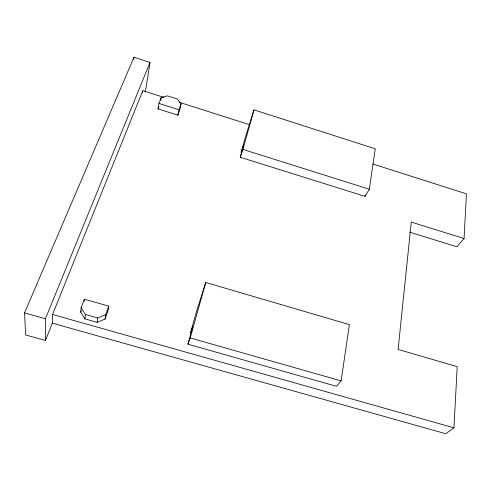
<?xml version="1.0" encoding="UTF-8"?>
<svg xmlns="http://www.w3.org/2000/svg" width="491" height="491" viewBox="0 0 491 491"><rect width="100%" height="100%" fill="white"/><g stroke="black" fill="none" stroke-linecap="round" stroke-linejoin="round"><path stroke-width="0.74" d="M45.424 340.49L45.436 318.757L150.025 62.443L133.982 57.257L24.55 312.884L25.661 334.985L45.424 340.49L52.371 323.158L52.525 314.486L142.826 90.663L164.012 97.414M52.371 323.158L445.816 433.743L453.948 427.821L457.213 366.673L398.103 349.42L411.28 222.079L464.063 238.54L466.45 193.847L372.945 164.037M80.739 312.166L81.119 307.716L84.372 299.179L108.75 306.145L108.081 310.564L105.043 319.064L97.181 322.317L84.974 318.862L80.739 312.166L81.279 310.754M84.17 301.431L84.372 299.179M84.974 318.862L85.403 314.467L81.119 307.716M97.181 322.317L97.74 317.972L105.688 314.706L108.75 306.145M133.687 59.485L133.982 57.257M105.043 319.064L105.688 314.706M341.11 380.893L349.396 324.625L205.735 282.466L196.369 311.975L190.52 332.824L192.803 326.644L187.893 344.185L336.47 386.3L341.11 380.893L190.226 337.949L187.893 344.185M369.324 189.219L375.265 148.822L253.988 109.861L245.328 137.431L241.118 152.449L243.72 144.82L240.246 157.237L365.009 196.357L369.324 189.219L242.928 149.417L253.988 109.861M365.009 196.357L365.23 194.872M142.494 92.836L142.826 90.663M150.025 62.443L145.606 90.424L145.048 91.811M157.985 108.879L158.986 103.411L161.195 97.611L167.425 95.874L177.331 99.035L181.081 103.951L179.896 109.364L177.828 115.164L157.985 108.879L158.716 106.952M160.692 100.354L161.195 97.611M177.828 115.164L179 109.769L181.081 103.951M190.226 337.949L205.735 282.466M240.246 157.237L242.928 149.417M464.063 238.54L456.943 246.82L409.396 232.065M52.525 314.486L453.948 427.821M24.55 312.884L45.436 318.757M85.403 314.467L97.74 317.972M179.356 102.306L249.483 124.671M158.986 103.411L179 109.769"/></g></svg>
